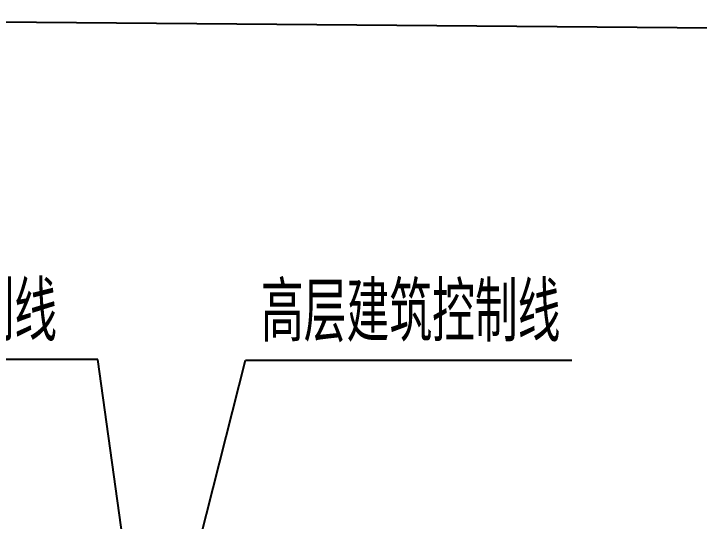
# Model space of a CAD drawing. Header units: metres. Extents: x 71066629 to 71645179, y 84793221 to 85208804.
# Drawn here: x 71295348 to 71314822, y 84971118 to 84985533 of the extents above; entities that cross this region are included whole.
import ezdxf

# ---------------------------------------------------------------- set-up
doc = ezdxf.new("R2010")
doc.units = ezdxf.units.M
doc.header["$LTSCALE"] = 1000
doc.linetypes.add('DASH', pattern=[0.35, 0.25, -0.1])
for name, color, linetype in [('A_N_PUB_TEXT', 7, 'Continuous'), ('G-ANNO-DIMS', 3, 'Continuous'), ('G-SITE-BLUE', 5, 'Continuous'), ('G_N_GUIDES', 3, 'DASH')]:
    doc.layers.add(name, color=color, linetype=linetype)
doc.styles.add('_TCH_DIM', font='SIMPLEX', dxfattribs={"bigfont": 'GBCBIG'})

# ---------------------------------------------------------------- blocks, each defined once
blk = doc.blocks.new('A$C237376EB')
at = {"layer": 'G-SITE-BLUE', "linetype": 'Continuous'}
blk.add_line((792.649, 572.519), (689.349, 573.382), dxfattribs=at)

msp = doc.modelspace()

# ---------------------------------------------------------------- linework, layer by layer
at = {"layer": 'G-ANNO-DIMS'}
for p, q in [((71297737.509, 84975708.131), (71287546.096, 84975708.131)), ((71299209.618, 84965198.074), (71297737.509, 84975708.131)), ((71299288.287, 84965259.809), (71301928.015, 84975691.179)), ((71301928.015, 84975691.179), (71311199.022, 84975691.179))]:
    msp.add_line(p, q, dxfattribs=at)

# ---------------------------------------------------------------- block references
at = {"layer": 'G_N_GUIDES', "xscale": 1000, "yscale": 1000, "zscale": 1000}
msp.add_blockref('A$C237376EB', (70577308.677, 84412150.795), dxfattribs=at)

# ---------------------------------------------------------------- texts
at = {"layer": 'A_N_PUB_TEXT', "style": '_TCH_DIM'}
for s, p in [('多层建筑控制线', (71288071.096, 84976233.131)), ('高层建筑控制线', (71302370.83, 84976216.179))]:
    msp.add_text(s, height=1687.9433, dxfattribs=at).set_placement(p)

doc.saveas('drawing.dxf')
